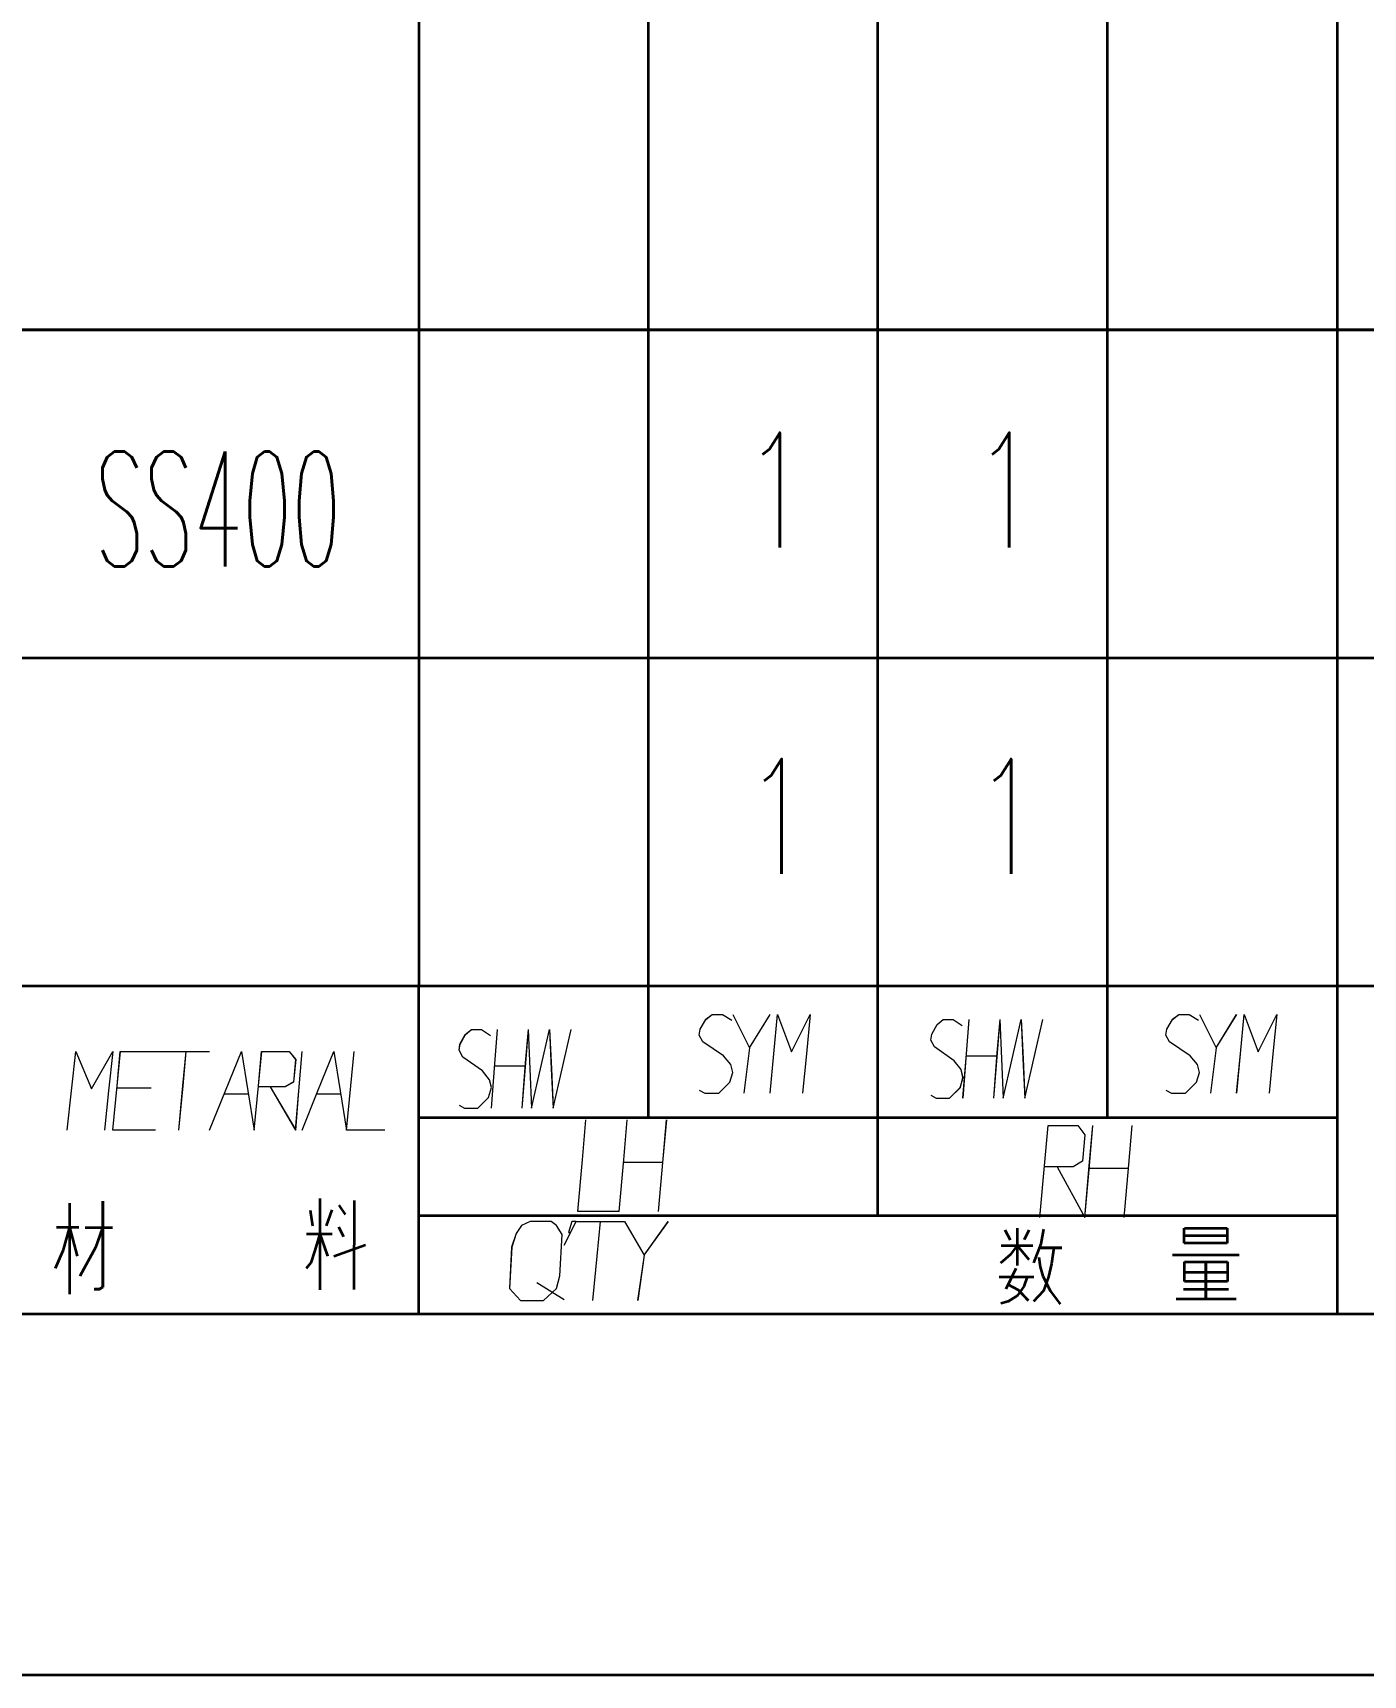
# Model space of a CAD drawing. Header units: millimetres. Extents: x 1333 to 104182, y -62616 to -5704.
# Drawn here: x 47011.8 to 47092.9, y -62284.8 to -62184.7 of the extents above; entities that cross this region are included whole.
import ezdxf
from ezdxf.enums import TextEntityAlignment as Align

# ---------------------------------------------------------------- set-up
doc = ezdxf.new("R2010")
doc.units = ezdxf.units.MM
doc.header["$LTSCALE"] = 0.5
doc.layers.add('08', color=1, linetype='Continuous')
doc.layers.add('SHM_LABEL', color=40, linetype='Continuous')
doc.styles.get("Standard").update_dxf_attribs({"font": 'simplex.shx'})

# ---------------------------------------------------------------- blocks, each defined once
blk = doc.blocks.new('D')
at = {"color": 7, "lineweight": 35}
for p, q in [((54356.08, -14049.04), (54076.08, -14049.04)), ((54356.08, -14069.04), (54076.08, -14069.04))]:
    blk.add_line(p, q, dxfattribs=at)
at = {"color": 7, "lineweight": 35, "ltscale": 0.25}
for p, q in [((54220.08, -14049.04), (54220.08, -14069.04)), ((54234.08, -14069.04), (54234.08, -14049.04)), ((54248.08, -14069.04), (54248.08, -14049.04)), ((54262.08, -14069.04), (54262.08, -14049.04)), ((54276.08, -14049.04), (54276.08, -14069.04))]:
    blk.add_line(p, q, dxfattribs=at)
blk = doc.blocks.new('arwear')
at = {"layer": '08', "color": 3, "xscale": 0.5, "yscale": 0.5, "zscale": 0.5}
for p in [(26347.04, -5572.506), (26347.04, -5582.506), (26347.04, -5592.506)]:
    blk.add_blockref('D', p, dxfattribs=at)
blk = doc.blocks.new('999')
at = {"color": 7, "lineweight": 35, "ltscale": 0.25}
for p, q in [((75711.98, -11391.12), (75711.98, -11301.12)), ((75732.98, -11391.12), (75732.98, -11301.12)), ((75753.98, -11391.12), (75753.98, -11301.12)), ((75774.98, -11301.12), (75774.98, -11391.12)), ((75690.98, -11331.12), (75690.98, -11391.12)), ((75690.98, -11391.12), (75690.98, -11421.12)), ((75711.98, -11421.12), (75711.98, -11391.12)), ((75732.98, -11421.12), (75732.98, -11391.12)), ((75753.98, -11421.12), (75753.98, -11391.12)), ((75774.98, -11391.12), (75774.98, -11421.12)), ((75690.98, -11451.12), (75690.98, -11421.12)), ((75690.98, -11451.12), (75690.98, -11421.12)), ((75774.98, -11421.12), (75774.98, -11451.12)), ((75774.98, -11421.12), (75774.98, -11451.12))]:
    blk.add_line(p, q, dxfattribs=at)
at = {"color": 7, "lineweight": 35}
for p, q in [((75894.98, -11361.12), (75474.98, -11361.12)), ((75894.98, -11391.12), (75474.98, -11391.12)), ((75894.98, -11421.12), (75474.98, -11421.12)), ((75894.98, -11421.12), (75474.98, -11421.12)), ((75894.98, -11421.12), (75474.98, -11421.12)), ((75690.98, -11433.12), (75774.98, -11433.12)), ((75690.98, -11433.12), (75774.98, -11433.12)), ((75774.98, -11442.12), (75690.98, -11442.12)), ((75774.98, -11442.12), (75690.98, -11442.12)), ((75894.98, -11451.12), (75474.98, -11451.12)), ((75894.98, -11451.12), (75474.98, -11451.12)), ((75894.98, -11451.12), (75474.98, -11451.12)), ((75894.98, -11451.12), (75474.98, -11451.12)), ((75849.98, -11484.12), (75474.98, -11484.12))]:
    blk.add_line(p, q, dxfattribs=at)
at = {"color": 7, "lineweight": 35, "ltscale": 0.1}
for p, q in [((75711.98, -11433.12), (75711.98, -11421.12)), ((75711.98, -11433.12), (75711.98, -11421.12)), ((75753.98, -11433.12), (75753.98, -11421.12)), ((75753.98, -11433.12), (75753.98, -11421.12))]:
    blk.add_line(p, q, dxfattribs=at)
at = {"color": 7, "lineweight": 35, "ltscale": 0.175}
blk.add_line((75732.98, -11442.12), (75732.98, -11421.12), dxfattribs=at)
blk.add_line((75732.98, -11442.12), (75732.98, -11421.12), dxfattribs=at)
at = {"color": 7, "lineweight": 35, "ltscale": 0.069342}
blk.add_line((75659.01, -11440.96), (75659.01, -11449.28), dxfattribs=at)
blk.add_line((75659.01, -11440.96), (75659.01, -11449.28), dxfattribs=at)
at = {"color": 7, "lineweight": 35, "ltscale": 0.06571}
blk.add_line((75662.05, -11440.77), (75662.05, -11448.65), dxfattribs=at)
blk.add_line((75662.05, -11440.77), (75662.05, -11448.65), dxfattribs=at)
at = {"color": 7, "lineweight": 35, "ltscale": 0.012191}
blk.add_line((75681.05, -11441.59), (75681.25, -11443.04), dxfattribs=at)
blk.add_line((75681.05, -11441.59), (75681.25, -11443.04), dxfattribs=at)
at = {"color": 7, "lineweight": 35, "ltscale": 0.069489}
blk.add_line((75681.92, -11440.54), (75681.92, -11448.88), dxfattribs=at)
blk.add_line((75681.92, -11440.54), (75681.92, -11448.88), dxfattribs=at)
at = {"color": 7, "lineweight": 35, "ltscale": 0.012873}
blk.add_line((75683.03, -11441.57), (75682.49, -11443.02), dxfattribs=at)
blk.add_line((75683.03, -11441.57), (75682.49, -11443.02), dxfattribs=at)
at = {"color": 7, "lineweight": 35, "ltscale": 0.008663}
blk.add_line((75683.66, -11441.15), (75684.25, -11442.01), dxfattribs=at)
blk.add_line((75683.66, -11441.15), (75684.25, -11442.01), dxfattribs=at)
at = {"color": 7, "lineweight": 35, "ltscale": 0.067746}
blk.add_line((75685.05, -11440.72), (75685.03, -11448.85), dxfattribs=at)
blk.add_line((75685.05, -11440.72), (75685.03, -11448.85), dxfattribs=at)
at = {"color": 7, "lineweight": 35, "ltscale": 0.016968}
blk.add_line((75657.82, -11443.15), (75659.86, -11443.15), dxfattribs=at)
blk.add_line((75657.82, -11443.15), (75659.86, -11443.15), dxfattribs=at)
at = {"color": 7, "lineweight": 35, "ltscale": 0.018792}
blk.add_line((75659.01, -11443.15), (75658.42, -11445.32), dxfattribs=at)
blk.add_line((75659.01, -11443.15), (75658.42, -11445.32), dxfattribs=at)
at = {"color": 7, "lineweight": 35, "ltscale": 0.022987}
blk.add_line((75659.01, -11443.15), (75659.72, -11445.81), dxfattribs=at)
blk.add_line((75659.01, -11443.15), (75659.72, -11445.81), dxfattribs=at)
at = {"color": 7, "lineweight": 35, "ltscale": 0.02074}
blk.add_line((75660.45, -11443.18), (75662.94, -11443.18), dxfattribs=at)
blk.add_line((75660.45, -11443.18), (75662.94, -11443.18), dxfattribs=at)
at = {"color": 7, "lineweight": 35, "ltscale": 0.016182}
blk.add_line((75662.05, -11443.18), (75661.41, -11445.01), dxfattribs=at)
blk.add_line((75662.05, -11443.18), (75661.41, -11445.01), dxfattribs=at)
at = {"color": 7, "lineweight": 35, "ltscale": 0.008252}
blk.add_line((75683.64, -11443.12), (75684.07, -11444.01), dxfattribs=at)
blk.add_line((75683.64, -11443.12), (75684.07, -11444.01), dxfattribs=at)
at = {"color": 7, "lineweight": 35, "ltscale": 0.028314}
blk.add_line((75745.71, -11443.25), (75745.71, -11446.65), dxfattribs=at)
blk.add_line((75745.71, -11443.25), (75745.71, -11446.65), dxfattribs=at)
at = {"color": 7, "lineweight": 35, "ltscale": 0.011401}
for p, q in [((75761, -11444.62), (75761, -11443.25)), ((75761, -11444.62), (75761, -11443.25)), ((75764.92, -11443.25), (75764.92, -11444.62)), ((75764.92, -11443.25), (75764.92, -11444.62))]:
    blk.add_line(p, q, dxfattribs=at)
at = {"color": 7, "lineweight": 35, "ltscale": 0.032544}
blk.add_line((75761.02, -11443.25), (75764.92, -11443.25), dxfattribs=at)
blk.add_line((75761.02, -11443.25), (75764.92, -11443.25), dxfattribs=at)
at = {"color": 7, "lineweight": 35, "ltscale": 0.01958}
blk.add_line((75680.7, -11443.77), (75683.05, -11443.77), dxfattribs=at)
blk.add_line((75680.7, -11443.77), (75683.05, -11443.77), dxfattribs=at)
at = {"color": 7, "lineweight": 35, "ltscale": 0.013935}
blk.add_line((75681.92, -11443.77), (75681.44, -11445.38), dxfattribs=at)
blk.add_line((75681.92, -11443.77), (75681.44, -11445.38), dxfattribs=at)
at = {"color": 7, "lineweight": 35, "ltscale": 0.01783}
blk.add_line((75681.92, -11443.77), (75682.61, -11445.79), dxfattribs=at)
blk.add_line((75681.92, -11443.77), (75682.61, -11445.79), dxfattribs=at)
at = {"color": 7, "lineweight": 35, "ltscale": 0.025879}
blk.add_line((75683.19, -11445.81), (75686.11, -11444.76), dxfattribs=at)
blk.add_line((75683.19, -11445.81), (75686.11, -11444.76), dxfattribs=at)
at = {"color": 7, "lineweight": 35, "ltscale": 0.024341}
blk.add_line((75744.24, -11444.82), (75747.16, -11444.82), dxfattribs=at)
blk.add_line((75744.24, -11444.82), (75747.16, -11444.82), dxfattribs=at)
at = {"color": 7, "lineweight": 35, "ltscale": 0.008518}
blk.add_line((75744.59, -11443.41), (75745.07, -11444.31), dxfattribs=at)
blk.add_line((75744.59, -11443.41), (75745.07, -11444.31), dxfattribs=at)
at = {"color": 7, "lineweight": 35, "ltscale": 0.008584}
blk.add_line((75745.71, -11444.82), (75745.11, -11445.66), dxfattribs=at)
blk.add_line((75745.71, -11444.82), (75745.11, -11445.66), dxfattribs=at)
at = {"color": 7, "lineweight": 35, "ltscale": 0.014026}
blk.add_line((75745.71, -11444.82), (75746.79, -11446.11), dxfattribs=at)
blk.add_line((75745.71, -11444.82), (75746.79, -11446.11), dxfattribs=at)
at = {"color": 7, "lineweight": 35, "ltscale": 0.008176}
blk.add_line((75746.79, -11443.44), (75746.37, -11444.32), dxfattribs=at)
blk.add_line((75746.79, -11443.44), (75746.37, -11444.32), dxfattribs=at)
at = {"color": 7, "lineweight": 35, "ltscale": 0.01548}
blk.add_line((75747.88, -11444.68), (75747.22, -11446.42), dxfattribs=at)
blk.add_line((75747.88, -11444.68), (75747.22, -11446.42), dxfattribs=at)
at = {"color": 7, "lineweight": 35, "ltscale": 0.011314}
blk.add_line((75748.13, -11443.35), (75747.88, -11444.68), dxfattribs=at)
blk.add_line((75748.13, -11443.35), (75747.88, -11444.68), dxfattribs=at)
at = {"color": 7, "lineweight": 35, "ltscale": 0.032642}
for p, q in [((75761, -11443.91), (75764.92, -11443.91)), ((75761, -11443.91), (75764.92, -11443.91)), ((75764.92, -11444.62), (75761, -11444.62)), ((75764.92, -11444.62), (75761, -11444.62)), ((75761.03, -11446.34), (75764.95, -11446.34)), ((75761.03, -11446.34), (75764.95, -11446.34)), ((75761.03, -11447.26), (75764.95, -11447.26)), ((75761.03, -11447.26), (75764.95, -11447.26)), ((75764.95, -11448.13), (75761.03, -11448.13)), ((75764.95, -11448.13), (75761.03, -11448.13))]:
    blk.add_line(p, q, dxfattribs=at)
at = {"color": 7, "lineweight": 35, "ltscale": 0.014579}
blk.add_line((75658.42, -11445.32), (75657.72, -11446.93), dxfattribs=at)
blk.add_line((75658.42, -11445.32), (75657.72, -11446.93), dxfattribs=at)
at = {"color": 7, "lineweight": 35, "ltscale": 0.024906}
blk.add_line((75661.41, -11445.01), (75659.97, -11447.63), dxfattribs=at)
blk.add_line((75661.41, -11445.01), (75659.97, -11447.63), dxfattribs=at)
at = {"color": 7, "lineweight": 35, "ltscale": 0.009193}
blk.add_line((75681.44, -11445.38), (75681.1, -11446.42), dxfattribs=at)
blk.add_line((75681.44, -11445.38), (75681.1, -11446.42), dxfattribs=at)
at = {"color": 7, "lineweight": 35, "ltscale": 0.010166}
blk.add_line((75745.11, -11445.66), (75744.18, -11446.45), dxfattribs=at)
blk.add_line((75745.11, -11445.66), (75744.18, -11446.45), dxfattribs=at)
at = {"color": 7, "lineweight": 35, "ltscale": 0.007306}
blk.add_line((75747.7, -11445.9), (75747.82, -11446.77), dxfattribs=at)
blk.add_line((75747.7, -11445.9), (75747.82, -11446.77), dxfattribs=at)
at = {"color": 7, "lineweight": 35, "ltscale": 0.017078}
blk.add_line((75747.74, -11445.03), (75749.79, -11445.03), dxfattribs=at)
blk.add_line((75747.74, -11445.03), (75749.79, -11445.03), dxfattribs=at)
at = {"color": 7, "lineweight": 35, "ltscale": 0.012422}
blk.add_line((75749.06, -11445.03), (75748.86, -11446.51), dxfattribs=at)
blk.add_line((75749.06, -11445.03), (75748.86, -11446.51), dxfattribs=at)
at = {"color": 7, "lineweight": 35, "ltscale": 0.050842}
blk.add_line((75759.94, -11445.68), (75766.04, -11445.68), dxfattribs=at)
blk.add_line((75759.94, -11445.68), (75766.04, -11445.68), dxfattribs=at)
at = {"color": 7, "lineweight": 35, "ltscale": 0.005467}
blk.add_line((75681.1, -11446.42), (75680.68, -11446.93), dxfattribs=at)
blk.add_line((75681.1, -11446.42), (75680.68, -11446.93), dxfattribs=at)
at = {"color": 7, "lineweight": 35, "ltscale": 0.026282}
blk.add_line((75744.08, -11447.7), (75747.24, -11447.7), dxfattribs=at)
blk.add_line((75744.08, -11447.7), (75747.24, -11447.7), dxfattribs=at)
at = {"color": 7, "lineweight": 35, "ltscale": 0.017617}
blk.add_line((75745.59, -11446.93), (75744.68, -11448.84), dxfattribs=at)
blk.add_line((75745.59, -11446.93), (75744.68, -11448.84), dxfattribs=at)
at = {"color": 7, "lineweight": 35, "ltscale": 0.00769}
blk.add_line((75746.64, -11447.7), (75746.33, -11448.57), dxfattribs=at)
blk.add_line((75746.64, -11447.7), (75746.33, -11448.57), dxfattribs=at)
at = {"color": 7, "lineweight": 35, "ltscale": 0.007537}
blk.add_line((75747.82, -11446.77), (75748.07, -11447.64), dxfattribs=at)
blk.add_line((75747.82, -11446.77), (75748.07, -11447.64), dxfattribs=at)
at = {"color": 7, "lineweight": 35, "ltscale": 0.012889}
blk.add_line((75748.07, -11447.64), (75748.77, -11449.02), dxfattribs=at)
blk.add_line((75748.07, -11447.64), (75748.77, -11449.02), dxfattribs=at)
at = {"color": 7, "lineweight": 35, "ltscale": 0.011406}
blk.add_line((75748.59, -11447.69), (75748.13, -11448.98), dxfattribs=at)
blk.add_line((75748.59, -11447.69), (75748.13, -11448.98), dxfattribs=at)
at = {"color": 7, "lineweight": 35, "ltscale": 0.01008}
blk.add_line((75748.86, -11446.51), (75748.59, -11447.69), dxfattribs=at)
blk.add_line((75748.86, -11446.51), (75748.59, -11447.69), dxfattribs=at)
at = {"color": 7, "lineweight": 35, "ltscale": 0.014771}
blk.add_line((75761.03, -11448.11), (75761.03, -11446.34), dxfattribs=at)
blk.add_line((75761.03, -11448.11), (75761.03, -11446.34), dxfattribs=at)
at = {"color": 7, "lineweight": 35, "ltscale": 0.028152}
blk.add_line((75762.96, -11446.34), (75762.96, -11449.72), dxfattribs=at)
blk.add_line((75762.96, -11446.34), (75762.96, -11449.72), dxfattribs=at)
at = {"color": 7, "lineweight": 35, "ltscale": 0.014868}
blk.add_line((75764.95, -11446.34), (75764.95, -11448.13), dxfattribs=at)
blk.add_line((75764.95, -11446.34), (75764.95, -11448.13), dxfattribs=at)
at = {"color": 7, "lineweight": 35, "ltscale": 0.003687}
blk.add_line((75661.73, -11448.84), (75661.29, -11448.84), dxfattribs=at)
blk.add_line((75661.73, -11448.84), (75661.29, -11448.84), dxfattribs=at)
at = {"color": 7, "lineweight": 35, "ltscale": 0.003115}
blk.add_line((75662.05, -11448.65), (75661.73, -11448.84), dxfattribs=at)
blk.add_line((75662.05, -11448.65), (75661.73, -11448.84), dxfattribs=at)
at = {"color": 7, "lineweight": 35, "ltscale": 0.008672}
blk.add_line((75744.89, -11448.41), (75745.81, -11448.9), dxfattribs=at)
blk.add_line((75744.89, -11448.41), (75745.81, -11448.9), dxfattribs=at)
at = {"color": 7, "lineweight": 35, "ltscale": 0.008688}
blk.add_line((75746.33, -11448.57), (75745.73, -11449.43), dxfattribs=at)
blk.add_line((75746.33, -11448.57), (75745.73, -11449.43), dxfattribs=at)
at = {"color": 7, "lineweight": 35, "ltscale": 0.010938}
blk.add_line((75745.81, -11448.9), (75746.72, -11449.85), dxfattribs=at)
blk.add_line((75745.81, -11448.9), (75746.72, -11449.85), dxfattribs=at)
at = {"color": 7, "lineweight": 35, "ltscale": 0.011033}
blk.add_line((75748.13, -11448.98), (75747.22, -11449.94), dxfattribs=at)
blk.add_line((75748.13, -11448.98), (75747.22, -11449.94), dxfattribs=at)
at = {"color": 7, "lineweight": 35, "ltscale": 0.012107}
blk.add_line((75748.77, -11449.02), (75749.64, -11450.19), dxfattribs=at)
blk.add_line((75748.77, -11449.02), (75749.64, -11450.19), dxfattribs=at)
at = {"color": 7, "lineweight": 35, "ltscale": 0.034314}
blk.add_line((75760.95, -11448.83), (75765.06, -11448.83), dxfattribs=at)
blk.add_line((75760.95, -11448.83), (75765.06, -11448.83), dxfattribs=at)
at = {"color": 7, "lineweight": 35, "ltscale": 0.005721}
blk.add_line((75744.88, -11449.94), (75744.22, -11450.14), dxfattribs=at)
blk.add_line((75744.88, -11449.94), (75744.22, -11450.14), dxfattribs=at)
at = {"color": 7, "lineweight": 35, "ltscale": 0.008287}
blk.add_line((75745.73, -11449.43), (75744.88, -11449.94), dxfattribs=at)
blk.add_line((75745.73, -11449.43), (75744.88, -11449.94), dxfattribs=at)
at = {"color": 7, "lineweight": 35, "ltscale": 0.045593}
blk.add_line((75760.27, -11449.72), (75765.74, -11449.72), dxfattribs=at)
blk.add_line((75760.27, -11449.72), (75765.74, -11449.72), dxfattribs=at)
at = {"color": 7, "lineweight": 13}
for points in [[(75716.63, -11430.63), (75717.14, -11430.9), (75718.42, -11430.9), (75719.44, -11429.91), (75719.7, -11429.01), (75719.53, -11428.29), (75718.84, -11427.48), (75716.97, -11426.22), (75716.63, -11425.59), (75716.71, -11425.05), (75717.22, -11424.15), (75717.82, -11423.7), (75718.76, -11423.7), (75719.61, -11424.24)], [(75716.63, -11430.63), (75717.14, -11430.9), (75718.42, -11430.9), (75719.44, -11429.91), (75719.7, -11429.01), (75719.53, -11428.29), (75718.84, -11427.48), (75716.97, -11426.22), (75716.63, -11425.59), (75716.71, -11425.05), (75717.22, -11424.15), (75717.82, -11423.7), (75718.76, -11423.7), (75719.61, -11424.24)], [(75719.7, -11423.7), (75721.23, -11426.76), (75720.72, -11430.9)], [(75719.7, -11423.7), (75721.23, -11426.76), (75720.72, -11430.9)], [(75721.23, -11426.76), (75723.11, -11423.7)], [(75721.23, -11426.76), (75723.11, -11423.7)], [(75723.11, -11430.9), (75723.45, -11427.3), (75723.79, -11423.7), (75725.07, -11427.12), (75726.77, -11423.7), (75726.43, -11427.3), (75726.09, -11430.9)], [(75723.11, -11430.9), (75723.45, -11427.3), (75723.79, -11423.7), (75725.07, -11427.12), (75726.77, -11423.7), (75726.43, -11427.3), (75726.09, -11430.9)], [(75759.32, -11430.63), (75759.83, -11430.9), (75761.11, -11430.9), (75762.13, -11429.91), (75762.39, -11429.01), (75762.22, -11428.29), (75761.54, -11427.48), (75759.66, -11426.22), (75759.32, -11425.59), (75759.4, -11425.05), (75759.92, -11424.15), (75760.51, -11423.7), (75761.45, -11423.7), (75762.3, -11424.24)], [(75759.32, -11430.63), (75759.83, -11430.9), (75761.11, -11430.9), (75762.13, -11429.91), (75762.39, -11429.01), (75762.22, -11428.29), (75761.54, -11427.48), (75759.66, -11426.22), (75759.32, -11425.59), (75759.4, -11425.05), (75759.92, -11424.15), (75760.51, -11423.7), (75761.45, -11423.7), (75762.3, -11424.24)], [(75762.39, -11423.7), (75763.92, -11426.76), (75763.41, -11430.9)], [(75762.39, -11423.7), (75763.92, -11426.76), (75763.41, -11430.9)], [(75763.92, -11426.76), (75765.8, -11423.7)], [(75763.92, -11426.76), (75765.8, -11423.7)], [(75765.8, -11430.9), (75766.14, -11427.3), (75766.48, -11423.7), (75767.76, -11427.12), (75769.46, -11423.7), (75769.12, -11427.3), (75768.78, -11430.9)], [(75765.8, -11430.9), (75766.14, -11427.3), (75766.48, -11423.7), (75767.76, -11427.12), (75769.46, -11423.7), (75769.12, -11427.3), (75768.78, -11430.9)], [(75694.66, -11432.01), (75695.15, -11432.28), (75696.38, -11432.28), (75697.36, -11431.29), (75697.61, -11430.39), (75697.45, -11429.67), (75696.79, -11428.86), (75694.99, -11427.6), (75694.66, -11426.97), (75694.74, -11426.43), (75695.23, -11425.53), (75695.81, -11425.08), (75696.71, -11425.08), (75697.53, -11425.62)], [(75694.66, -11432.01), (75695.15, -11432.28), (75696.38, -11432.28), (75697.36, -11431.29), (75697.61, -11430.39), (75697.45, -11429.67), (75696.79, -11428.86), (75694.99, -11427.6), (75694.66, -11426.97), (75694.74, -11426.43), (75695.23, -11425.53), (75695.81, -11425.08), (75696.71, -11425.08), (75697.53, -11425.62)], [(75697.61, -11432.28), (75697.94, -11428.23), (75698.18, -11425.08)], [(75697.61, -11432.28), (75697.94, -11428.23), (75698.18, -11425.08)], [(75700.97, -11425.08), (75700.72, -11428.14), (75700.39, -11432.28)], [(75700.97, -11425.08), (75700.72, -11428.14), (75700.39, -11432.28)], [(75700.97, -11425.08), (75701.13, -11428.68), (75701.29, -11432.28), (75702.11, -11428.68), (75702.93, -11425.08), (75703.1, -11428.68), (75703.26, -11432.28), (75704.08, -11428.68), (75704.9, -11425.08)], [(75700.97, -11425.08), (75701.13, -11428.68), (75701.29, -11432.28), (75702.11, -11428.68), (75702.93, -11425.08), (75703.1, -11428.68), (75703.26, -11432.28), (75704.08, -11428.68), (75704.9, -11425.08)], [(75737.81, -11431.09), (75738.31, -11431.36), (75739.53, -11431.36), (75740.52, -11430.37), (75740.76, -11429.47), (75740.6, -11428.75), (75739.94, -11427.94), (75738.14, -11426.68), (75737.81, -11426.05), (75737.9, -11425.51), (75738.39, -11424.61), (75738.96, -11424.16), (75739.86, -11424.16), (75740.68, -11424.7)], [(75737.81, -11431.09), (75738.31, -11431.36), (75739.53, -11431.36), (75740.52, -11430.37), (75740.76, -11429.47), (75740.6, -11428.75), (75739.94, -11427.94), (75738.14, -11426.68), (75737.81, -11426.05), (75737.9, -11425.51), (75738.39, -11424.61), (75738.96, -11424.16), (75739.86, -11424.16), (75740.68, -11424.7)], [(75740.76, -11431.36), (75741.09, -11427.31), (75741.34, -11424.16)], [(75740.76, -11431.36), (75741.09, -11427.31), (75741.34, -11424.16)], [(75744.12, -11424.16), (75743.87, -11427.22), (75743.55, -11431.36)], [(75744.12, -11424.16), (75743.87, -11427.22), (75743.55, -11431.36)], [(75744.12, -11424.16), (75744.28, -11427.76), (75744.45, -11431.36), (75745.27, -11427.76), (75746.09, -11424.16), (75746.25, -11427.76), (75746.41, -11431.36), (75747.23, -11427.76), (75748.05, -11424.16)], [(75744.12, -11424.16), (75744.28, -11427.76), (75744.45, -11431.36), (75745.27, -11427.76), (75746.09, -11424.16), (75746.25, -11427.76), (75746.41, -11431.36), (75747.23, -11427.76), (75748.05, -11424.16)], [(75658.81, -11434.29), (75659.2, -11430.69), (75659.59, -11427.09), (75661.04, -11430.51), (75662.99, -11427.09), (75662.6, -11430.69), (75662.21, -11434.29)], [(75658.81, -11434.29), (75659.2, -11430.69), (75659.59, -11427.09), (75661.04, -11430.51), (75662.99, -11427.09), (75662.6, -11430.69), (75662.21, -11434.29)], [(75666.88, -11434.29), (75662.99, -11434.29), (75663.38, -11430.24), (75663.67, -11427.09), (75667.56, -11427.09)], [(75666.88, -11434.29), (75662.99, -11434.29), (75663.38, -11430.24), (75663.67, -11427.09), (75667.56, -11427.09)], [(75667.56, -11427.09), (75671.83, -11427.09)], [(75667.56, -11427.09), (75671.83, -11427.09)], [(75669.01, -11434.29), (75669.4, -11430.24), (75669.69, -11427.09)], [(75669.01, -11434.29), (75669.4, -11430.24), (75669.69, -11427.09)], [(75671.83, -11434.29), (75673.29, -11430.69), (75674.75, -11427.09), (75675.33, -11430.69), (75675.91, -11434.29)], [(75671.83, -11434.29), (75673.29, -11430.69), (75674.75, -11427.09), (75675.33, -11430.69), (75675.91, -11434.29)], [(75675.91, -11434.29), (75676.3, -11430.24), (75676.6, -11427.09), (75679.12, -11427.09), (75679.71, -11427.81), (75679.51, -11429.88), (75678.73, -11430.33), (75676.3, -11430.33)], [(75675.91, -11434.29), (75676.3, -11430.24), (75676.6, -11427.09), (75679.12, -11427.09), (75679.71, -11427.81), (75679.51, -11429.88), (75678.73, -11430.33), (75676.3, -11430.33)], [(75679.71, -11434.29), (75680, -11430.69), (75680.29, -11427.09)], [(75679.71, -11434.29), (75680, -11430.69), (75680.29, -11427.09)], [(75680.29, -11434.29), (75681.75, -11430.69), (75683.2, -11427.09), (75683.79, -11430.69), (75684.37, -11434.29)], [(75680.29, -11434.29), (75681.75, -11430.69), (75683.2, -11427.09), (75683.79, -11430.69), (75684.37, -11434.29)], [(75687.87, -11434.29), (75684.37, -11434.29), (75684.76, -11430.24), (75685.05, -11427.09)], [(75687.87, -11434.29), (75684.37, -11434.29), (75684.76, -11430.24), (75685.05, -11427.09)], [(75741.09, -11427.49), (75743.87, -11427.49)], [(75741.09, -11427.49), (75743.87, -11427.49)], [(75697.94, -11428.41), (75700.72, -11428.41)], [(75697.94, -11428.41), (75700.72, -11428.41)], [(75663.38, -11430.42), (75666.49, -11430.42)], [(75663.38, -11430.42), (75666.49, -11430.42)], [(75673.19, -11430.96), (75675.33, -11430.96)], [(75673.19, -11430.96), (75675.33, -11430.96)], [(75677.37, -11430.33), (75679.71, -11434.29)], [(75677.37, -11430.33), (75679.71, -11434.29)], [(75681.65, -11430.96), (75683.79, -11430.96)], [(75681.65, -11430.96), (75683.79, -11430.96)], [(75709.31, -11441.73), (75705.53, -11441.73), (75705.95, -11437.01), (75706.27, -11433.33)], [(75709.31, -11441.73), (75705.53, -11441.73), (75705.95, -11437.01), (75706.27, -11433.33)], [(75709.31, -11441.73), (75709.73, -11437.01), (75710.05, -11433.33)], [(75709.31, -11441.73), (75709.73, -11437.01), (75710.05, -11433.33)], [(75713.62, -11433.33), (75713.3, -11436.9), (75712.88, -11441.73)], [(75713.62, -11433.33), (75713.3, -11436.9), (75712.88, -11441.73)], [(75747.8, -11442.27), (75748.22, -11437.54), (75748.54, -11433.87), (75751.27, -11433.87), (75751.9, -11434.71), (75751.69, -11437.12), (75750.85, -11437.65), (75748.22, -11437.65)], [(75747.8, -11442.27), (75748.22, -11437.54), (75748.54, -11433.87), (75751.27, -11433.87), (75751.9, -11434.71), (75751.69, -11437.12), (75750.85, -11437.65), (75748.22, -11437.65)], [(75751.9, -11442.27), (75752.32, -11437.54), (75752.63, -11433.87)], [(75751.9, -11442.27), (75752.32, -11437.54), (75752.63, -11433.87)], [(75756.2, -11433.87), (75755.89, -11437.44), (75755.47, -11442.27)], [(75756.2, -11433.87), (75755.89, -11437.44), (75755.47, -11442.27)], [(75709.73, -11437.22), (75713.3, -11437.22)], [(75709.73, -11437.22), (75713.3, -11437.22)], [(75749.38, -11437.65), (75751.9, -11442.27)], [(75749.38, -11437.65), (75751.9, -11442.27)], [(75752.32, -11437.75), (75755.89, -11437.75)], [(75752.32, -11437.75), (75755.89, -11437.75)], [(75704.28, -11444.81), (75705.38, -11442.65), (75704.98, -11442.65), (75704.68, -11443.64), (75704.88, -11443.64)], [(75704.28, -11444.81), (75705.38, -11442.65), (75704.98, -11442.65), (75704.68, -11443.64), (75704.88, -11443.64)], [(75705.38, -11442.65), (75709.79, -11442.65)], [(75705.38, -11442.65), (75709.79, -11442.65)], [(75706.89, -11449.85), (75707.29, -11445.8), (75707.59, -11442.65)], [(75706.89, -11449.85), (75707.29, -11445.8), (75707.59, -11442.65)], [(75709.79, -11442.65), (75711.6, -11445.71), (75711, -11449.85)], [(75709.79, -11442.65), (75711.6, -11445.71), (75711, -11449.85)], [(75711.6, -11445.71), (75713.8, -11442.65)], [(75711.6, -11445.71), (75713.8, -11442.65)], [(75701.77, -11448.23), (75704.28, -11449.76)], [(75701.77, -11448.23), (75704.28, -11449.76)]]:
    blk.add_lwpolyline(points, dxfattribs=at)
blk.add_lwpolyline([(75702.37, -11449.85), (75703.58, -11448.77), (75703.88, -11447.6), (75704.08, -11443.82), (75703.58, -11443.01), (75703.08, -11442.65), (75701.17, -11442.65), (75700.37, -11443.01), (75699.87, -11443.73), (75699.47, -11444.99), (75699.27, -11448.77), (75700.27, -11449.85)], close=True, dxfattribs=at)
blk.add_lwpolyline([(75702.37, -11449.85), (75703.58, -11448.77), (75703.88, -11447.6), (75704.08, -11443.82), (75703.58, -11443.01), (75703.08, -11442.65), (75701.17, -11442.65), (75700.37, -11443.01), (75699.87, -11443.73), (75699.47, -11444.99), (75699.27, -11448.77), (75700.27, -11449.85)], close=True, dxfattribs=at)

msp = doc.modelspace()

# ---------------------------------------------------------------- linework, layer by layer
at = {"color": 7, "lineweight": 35}
for p, q in [((47171.32, -62242.825), (46891.32, -62242.825)), ((47171.32, -62242.825), (46891.32, -62242.825)), ((47171.32, -62242.825), (46891.32, -62242.825)), ((47035.32, -62250.825), (47091.32, -62250.825)), ((47035.32, -62250.825), (47091.32, -62250.825)), ((47091.32, -62256.825), (47035.32, -62256.825)), ((47091.32, -62256.825), (47035.32, -62256.825)), ((47171.32, -62262.825), (46891.32, -62262.825)), ((47171.32, -62262.825), (46891.32, -62262.825)), ((47171.32, -62262.825), (46891.32, -62262.825)), ((47171.32, -62262.825), (46891.32, -62262.825))]:
    msp.add_line(p, q, dxfattribs=at)
at = {"color": 7, "lineweight": 35, "ltscale": 0.25}
for p, q in [((47035.32, -62262.825), (47035.32, -62242.825)), ((47035.32, -62262.825), (47035.32, -62242.825)), ((47091.32, -62242.825), (47091.32, -62262.825)), ((47091.32, -62242.825), (47091.32, -62262.825))]:
    msp.add_line(p, q, dxfattribs=at)
at = {"color": 7, "lineweight": 35, "ltscale": 0.1}
for p, q in [((47049.32, -62250.825), (47049.32, -62242.825)), ((47049.32, -62250.825), (47049.32, -62242.825)), ((47077.32, -62250.825), (47077.32, -62242.825)), ((47077.32, -62250.825), (47077.32, -62242.825))]:
    msp.add_line(p, q, dxfattribs=at)
at = {"color": 7, "lineweight": 35, "ltscale": 0.175}
msp.add_line((47063.32, -62256.825), (47063.32, -62242.825), dxfattribs=at)
msp.add_line((47063.32, -62256.825), (47063.32, -62242.825), dxfattribs=at)
at = {"color": 7, "lineweight": 35, "ltscale": 0.069342}
msp.add_line((47014.006, -62256.053), (47014.006, -62261.6), dxfattribs=at)
msp.add_line((47014.006, -62256.053), (47014.006, -62261.6), dxfattribs=at)
at = {"color": 7, "lineweight": 35, "ltscale": 0.06571}
msp.add_line((47016.038, -62255.925), (47016.038, -62261.182), dxfattribs=at)
msp.add_line((47016.038, -62255.925), (47016.038, -62261.182), dxfattribs=at)
at = {"color": 7, "lineweight": 35, "ltscale": 0.069489}
msp.add_line((47029.278, -62255.774), (47029.278, -62261.333), dxfattribs=at)
msp.add_line((47029.278, -62255.774), (47029.278, -62261.333), dxfattribs=at)
at = {"color": 7, "lineweight": 35, "ltscale": 0.012873}
msp.add_line((47030.02, -62256.46), (47029.661, -62257.425), dxfattribs=at)
msp.add_line((47030.02, -62256.46), (47029.661, -62257.425), dxfattribs=at)
at = {"color": 7, "lineweight": 35, "ltscale": 0.008663}
msp.add_line((47030.438, -62256.181), (47030.833, -62256.751), dxfattribs=at)
msp.add_line((47030.438, -62256.181), (47030.833, -62256.751), dxfattribs=at)
at = {"color": 7, "lineweight": 35, "ltscale": 0.067746}
msp.add_line((47031.367, -62255.89), (47031.355, -62261.31), dxfattribs=at)
msp.add_line((47031.367, -62255.89), (47031.355, -62261.31), dxfattribs=at)
at = {"color": 7, "lineweight": 35, "ltscale": 0.012191}
msp.add_line((47028.698, -62256.472), (47028.836, -62257.437), dxfattribs=at)
msp.add_line((47028.698, -62256.472), (47028.836, -62257.437), dxfattribs=at)
at = {"color": 7, "lineweight": 35, "ltscale": 0.016968}
msp.add_line((47013.216, -62257.51), (47014.574, -62257.51), dxfattribs=at)
msp.add_line((47013.216, -62257.51), (47014.574, -62257.51), dxfattribs=at)
at = {"color": 7, "lineweight": 35, "ltscale": 0.018792}
msp.add_line((47014.006, -62257.51), (47013.612, -62258.96), dxfattribs=at)
msp.add_line((47014.006, -62257.51), (47013.612, -62258.96), dxfattribs=at)
at = {"color": 7, "lineweight": 35, "ltscale": 0.022987}
msp.add_line((47014.006, -62257.51), (47014.482, -62259.286), dxfattribs=at)
msp.add_line((47014.006, -62257.51), (47014.482, -62259.286), dxfattribs=at)
at = {"color": 7, "lineweight": 35, "ltscale": 0.02074}
msp.add_line((47014.97, -62257.53), (47016.629, -62257.53), dxfattribs=at)
msp.add_line((47014.97, -62257.53), (47016.629, -62257.53), dxfattribs=at)
at = {"color": 7, "lineweight": 35, "ltscale": 0.016182}
msp.add_line((47016.038, -62257.53), (47015.608, -62258.751), dxfattribs=at)
msp.add_line((47016.038, -62257.53), (47015.608, -62258.751), dxfattribs=at)
at = {"color": 7, "lineweight": 35, "ltscale": 0.01958}
msp.add_line((47028.465, -62257.925), (47030.032, -62257.925), dxfattribs=at)
msp.add_line((47028.465, -62257.925), (47030.032, -62257.925), dxfattribs=at)
at = {"color": 7, "lineweight": 35, "ltscale": 0.013935}
msp.add_line((47029.278, -62257.925), (47028.964, -62258.995), dxfattribs=at)
msp.add_line((47029.278, -62257.925), (47028.964, -62258.995), dxfattribs=at)
at = {"color": 7, "lineweight": 35, "ltscale": 0.01783}
msp.add_line((47029.278, -62257.925), (47029.742, -62259.274), dxfattribs=at)
msp.add_line((47029.278, -62257.925), (47029.742, -62259.274), dxfattribs=at)
at = {"color": 7, "lineweight": 35, "ltscale": 0.008252}
msp.add_line((47030.426, -62257.495), (47030.716, -62258.088), dxfattribs=at)
msp.add_line((47030.426, -62257.495), (47030.716, -62258.088), dxfattribs=at)
at = {"color": 7, "lineweight": 35, "ltscale": 0.008518}
msp.add_line((47071.058, -62257.683), (47071.381, -62258.283), dxfattribs=at)
msp.add_line((47071.058, -62257.683), (47071.381, -62258.283), dxfattribs=at)
at = {"color": 7, "lineweight": 35, "ltscale": 0.028314}
msp.add_line((47071.806, -62257.58), (47071.806, -62259.845), dxfattribs=at)
msp.add_line((47071.806, -62257.58), (47071.806, -62259.845), dxfattribs=at)
at = {"color": 7, "lineweight": 35, "ltscale": 0.008176}
msp.add_line((47072.529, -62257.704), (47072.246, -62258.294), dxfattribs=at)
msp.add_line((47072.529, -62257.704), (47072.246, -62258.294), dxfattribs=at)
at = {"color": 7, "lineweight": 35, "ltscale": 0.011314}
msp.add_line((47073.419, -62257.642), (47073.251, -62258.531), dxfattribs=at)
msp.add_line((47073.419, -62257.642), (47073.251, -62258.531), dxfattribs=at)
at = {"color": 7, "lineweight": 35, "ltscale": 0.011401}
for p, q in [((47082.004, -62258.49), (47082.004, -62257.577)), ((47082.004, -62258.49), (47082.004, -62257.577)), ((47084.616, -62257.577), (47084.616, -62258.49)), ((47084.616, -62257.577), (47084.616, -62258.49))]:
    msp.add_line(p, q, dxfattribs=at)
at = {"color": 7, "lineweight": 35, "ltscale": 0.032642}
for p, q in [((47082.004, -62258.022), (47084.616, -62258.022)), ((47082.004, -62258.022), (47084.616, -62258.022)), ((47084.616, -62258.49), (47082.004, -62258.49)), ((47084.616, -62258.49), (47082.004, -62258.49)), ((47082.021, -62259.639), (47084.632, -62259.639)), ((47082.021, -62259.639), (47084.632, -62259.639)), ((47082.021, -62260.25), (47084.632, -62260.25)), ((47082.021, -62260.25), (47084.632, -62260.25)), ((47084.632, -62260.829), (47082.021, -62260.829)), ((47084.632, -62260.829), (47082.021, -62260.829))]:
    msp.add_line(p, q, dxfattribs=at)
at = {"color": 7, "lineweight": 35, "ltscale": 0.032544}
msp.add_line((47082.012, -62257.577), (47084.616, -62257.577), dxfattribs=at)
msp.add_line((47082.012, -62257.577), (47084.616, -62257.577), dxfattribs=at)
at = {"color": 7, "lineweight": 35, "ltscale": 0.014579}
msp.add_line((47013.612, -62258.96), (47013.148, -62260.03), dxfattribs=at)
msp.add_line((47013.612, -62258.96), (47013.148, -62260.03), dxfattribs=at)
at = {"color": 7, "lineweight": 35, "ltscale": 0.024906}
msp.add_line((47015.608, -62258.751), (47014.645, -62260.495), dxfattribs=at)
msp.add_line((47015.608, -62258.751), (47014.645, -62260.495), dxfattribs=at)
at = {"color": 7, "lineweight": 35, "ltscale": 0.009193}
msp.add_line((47028.964, -62258.995), (47028.732, -62259.693), dxfattribs=at)
msp.add_line((47028.964, -62258.995), (47028.732, -62259.693), dxfattribs=at)
at = {"color": 7, "lineweight": 35, "ltscale": 0.025879}
msp.add_line((47030.125, -62259.286), (47032.074, -62258.588), dxfattribs=at)
msp.add_line((47030.125, -62259.286), (47032.074, -62258.588), dxfattribs=at)
at = {"color": 7, "lineweight": 35, "ltscale": 0.010166}
msp.add_line((47071.407, -62259.183), (47070.788, -62259.71), dxfattribs=at)
msp.add_line((47071.407, -62259.183), (47070.788, -62259.71), dxfattribs=at)
at = {"color": 7, "lineweight": 35, "ltscale": 0.024341}
msp.add_line((47070.827, -62258.624), (47072.774, -62258.624), dxfattribs=at)
msp.add_line((47070.827, -62258.624), (47072.774, -62258.624), dxfattribs=at)
at = {"color": 7, "lineweight": 35, "ltscale": 0.008584}
msp.add_line((47071.806, -62258.624), (47071.407, -62259.183), dxfattribs=at)
msp.add_line((47071.806, -62258.624), (47071.407, -62259.183), dxfattribs=at)
at = {"color": 7, "lineweight": 35, "ltscale": 0.014026}
msp.add_line((47071.806, -62258.624), (47072.529, -62259.483), dxfattribs=at)
msp.add_line((47071.806, -62258.624), (47072.529, -62259.483), dxfattribs=at)
at = {"color": 7, "lineweight": 35, "ltscale": 0.01548}
msp.add_line((47073.251, -62258.531), (47072.813, -62259.69), dxfattribs=at)
msp.add_line((47073.251, -62258.531), (47072.813, -62259.69), dxfattribs=at)
at = {"color": 7, "lineweight": 35, "ltscale": 0.007306}
msp.add_line((47073.135, -62259.348), (47073.212, -62259.928), dxfattribs=at)
msp.add_line((47073.135, -62259.348), (47073.212, -62259.928), dxfattribs=at)
at = {"color": 7, "lineweight": 35, "ltscale": 0.017078}
msp.add_line((47073.163, -62258.766), (47074.529, -62258.766), dxfattribs=at)
msp.add_line((47073.163, -62258.766), (47074.529, -62258.766), dxfattribs=at)
at = {"color": 7, "lineweight": 35, "ltscale": 0.012422}
msp.add_line((47074.039, -62258.766), (47073.91, -62259.752), dxfattribs=at)
msp.add_line((47074.039, -62258.766), (47073.91, -62259.752), dxfattribs=at)
at = {"color": 7, "lineweight": 35, "ltscale": 0.050842}
msp.add_line((47081.292, -62259.195), (47085.36, -62259.195), dxfattribs=at)
msp.add_line((47081.292, -62259.195), (47085.36, -62259.195), dxfattribs=at)
at = {"color": 7, "lineweight": 35, "ltscale": 0.005467}
msp.add_line((47028.732, -62259.693), (47028.454, -62260.03), dxfattribs=at)
msp.add_line((47028.732, -62259.693), (47028.454, -62260.03), dxfattribs=at)
at = {"color": 7, "lineweight": 35, "ltscale": 0.017617}
msp.add_line((47071.729, -62260.031), (47071.123, -62261.303), dxfattribs=at)
msp.add_line((47071.729, -62260.031), (47071.123, -62261.303), dxfattribs=at)
at = {"color": 7, "lineweight": 35, "ltscale": 0.007537}
msp.add_line((47073.212, -62259.928), (47073.38, -62260.507), dxfattribs=at)
msp.add_line((47073.212, -62259.928), (47073.38, -62260.507), dxfattribs=at)
at = {"color": 7, "lineweight": 35, "ltscale": 0.01008}
msp.add_line((47073.91, -62259.752), (47073.729, -62260.538), dxfattribs=at)
msp.add_line((47073.91, -62259.752), (47073.729, -62260.538), dxfattribs=at)
at = {"color": 7, "lineweight": 35, "ltscale": 0.014771}
msp.add_line((47082.021, -62260.821), (47082.021, -62259.639), dxfattribs=at)
msp.add_line((47082.021, -62260.821), (47082.021, -62259.639), dxfattribs=at)
at = {"color": 7, "lineweight": 35, "ltscale": 0.028152}
msp.add_line((47083.31, -62259.639), (47083.31, -62261.892), dxfattribs=at)
msp.add_line((47083.31, -62259.639), (47083.31, -62261.892), dxfattribs=at)
at = {"color": 7, "lineweight": 35, "ltscale": 0.014868}
msp.add_line((47084.632, -62259.639), (47084.632, -62260.829), dxfattribs=at)
msp.add_line((47084.632, -62259.639), (47084.632, -62260.829), dxfattribs=at)
at = {"color": 7, "lineweight": 35, "ltscale": 0.003687}
msp.add_line((47015.822, -62261.306), (47015.527, -62261.306), dxfattribs=at)
msp.add_line((47015.822, -62261.306), (47015.527, -62261.306), dxfattribs=at)
at = {"color": 7, "lineweight": 35, "ltscale": 0.003115}
msp.add_line((47016.038, -62261.182), (47015.822, -62261.306), dxfattribs=at)
msp.add_line((47016.038, -62261.182), (47015.822, -62261.306), dxfattribs=at)
at = {"color": 7, "lineweight": 35, "ltscale": 0.026282}
msp.add_line((47070.723, -62260.548), (47072.826, -62260.548), dxfattribs=at)
msp.add_line((47070.723, -62260.548), (47072.826, -62260.548), dxfattribs=at)
at = {"color": 7, "lineweight": 35, "ltscale": 0.008672}
msp.add_line((47071.259, -62261.018), (47071.872, -62261.344), dxfattribs=at)
msp.add_line((47071.259, -62261.018), (47071.872, -62261.344), dxfattribs=at)
at = {"color": 7, "lineweight": 35, "ltscale": 0.008688}
msp.add_line((47072.219, -62261.127), (47071.82, -62261.696), dxfattribs=at)
msp.add_line((47072.219, -62261.127), (47071.82, -62261.696), dxfattribs=at)
at = {"color": 7, "lineweight": 35, "ltscale": 0.010938}
msp.add_line((47071.872, -62261.344), (47072.478, -62261.975), dxfattribs=at)
msp.add_line((47071.872, -62261.344), (47072.478, -62261.975), dxfattribs=at)
at = {"color": 7, "lineweight": 35, "ltscale": 0.00769}
msp.add_line((47072.426, -62260.548), (47072.219, -62261.127), dxfattribs=at)
msp.add_line((47072.426, -62260.548), (47072.219, -62261.127), dxfattribs=at)
at = {"color": 7, "lineweight": 35, "ltscale": 0.011033}
msp.add_line((47073.419, -62261.396), (47072.813, -62262.037), dxfattribs=at)
msp.add_line((47073.419, -62261.396), (47072.813, -62262.037), dxfattribs=at)
at = {"color": 7, "lineweight": 35, "ltscale": 0.012889}
msp.add_line((47073.38, -62260.507), (47073.845, -62261.427), dxfattribs=at)
msp.add_line((47073.38, -62260.507), (47073.845, -62261.427), dxfattribs=at)
at = {"color": 7, "lineweight": 35, "ltscale": 0.011406}
msp.add_line((47073.729, -62260.538), (47073.419, -62261.396), dxfattribs=at)
msp.add_line((47073.729, -62260.538), (47073.419, -62261.396), dxfattribs=at)
at = {"color": 7, "lineweight": 35, "ltscale": 0.012107}
msp.add_line((47073.845, -62261.427), (47074.425, -62262.203), dxfattribs=at)
msp.add_line((47073.845, -62261.427), (47074.425, -62262.203), dxfattribs=at)
at = {"color": 7, "lineweight": 35, "ltscale": 0.034314}
msp.add_line((47081.965, -62261.297), (47084.71, -62261.297), dxfattribs=at)
msp.add_line((47081.965, -62261.297), (47084.71, -62261.297), dxfattribs=at)
at = {"color": 7, "lineweight": 35, "ltscale": 0.005721}
msp.add_line((47071.251, -62262.037), (47070.814, -62262.172), dxfattribs=at)
msp.add_line((47071.251, -62262.037), (47070.814, -62262.172), dxfattribs=at)
at = {"color": 7, "lineweight": 35, "ltscale": 0.008287}
msp.add_line((47071.82, -62261.696), (47071.251, -62262.037), dxfattribs=at)
msp.add_line((47071.82, -62261.696), (47071.251, -62262.037), dxfattribs=at)
at = {"color": 7, "lineweight": 35, "ltscale": 0.045593}
msp.add_line((47081.514, -62261.892), (47085.162, -62261.892), dxfattribs=at)
msp.add_line((47081.514, -62261.892), (47085.162, -62261.892), dxfattribs=at)
at = {"color": 7, "lineweight": 13}
for points in [[(47052.42, -62249.166), (47052.76, -62249.346), (47053.613, -62249.346), (47054.295, -62248.686), (47054.465, -62248.086), (47054.351, -62247.606), (47053.897, -62247.066), (47052.647, -62246.226), (47052.42, -62245.806), (47052.476, -62245.446), (47052.817, -62244.846), (47053.215, -62244.546), (47053.84, -62244.546), (47054.408, -62244.906)], [(47052.42, -62249.166), (47052.76, -62249.346), (47053.613, -62249.346), (47054.295, -62248.686), (47054.465, -62248.086), (47054.351, -62247.606), (47053.897, -62247.066), (47052.647, -62246.226), (47052.42, -62245.806), (47052.476, -62245.446), (47052.817, -62244.846), (47053.215, -62244.546), (47053.84, -62244.546), (47054.408, -62244.906)], [(47054.465, -62244.546), (47055.488, -62246.586), (47055.147, -62249.346)], [(47054.465, -62244.546), (47055.488, -62246.586), (47055.147, -62249.346)], [(47055.488, -62246.586), (47056.738, -62244.546)], [(47055.488, -62246.586), (47056.738, -62244.546)], [(47056.738, -62249.346), (47056.965, -62246.946), (47057.192, -62244.546), (47058.045, -62246.826), (47059.181, -62244.546), (47058.954, -62246.946), (47058.727, -62249.346)], [(47056.738, -62249.346), (47056.965, -62246.946), (47057.192, -62244.546), (47058.045, -62246.826), (47059.181, -62244.546), (47058.954, -62246.946), (47058.727, -62249.346)], [(47066.543, -62249.472), (47066.871, -62249.652), (47067.69, -62249.652), (47068.345, -62248.992), (47068.509, -62248.392), (47068.4, -62247.912), (47067.963, -62247.372), (47066.762, -62246.532), (47066.543, -62246.112), (47066.598, -62245.752), (47066.926, -62245.152), (47067.308, -62244.852), (47067.908, -62244.852), (47068.454, -62245.212)], [(47066.543, -62249.472), (47066.871, -62249.652), (47067.69, -62249.652), (47068.345, -62248.992), (47068.509, -62248.392), (47068.4, -62247.912), (47067.963, -62247.372), (47066.762, -62246.532), (47066.543, -62246.112), (47066.598, -62245.752), (47066.926, -62245.152), (47067.308, -62244.852), (47067.908, -62244.852), (47068.454, -62245.212)], [(47068.509, -62249.652), (47068.727, -62246.952), (47068.891, -62244.852)], [(47068.509, -62249.652), (47068.727, -62246.952), (47068.891, -62244.852)], [(47070.748, -62244.852), (47070.584, -62246.892), (47070.365, -62249.652)], [(47070.748, -62244.852), (47070.584, -62246.892), (47070.365, -62249.652)], [(47070.748, -62244.852), (47070.857, -62247.252), (47070.966, -62249.652), (47071.512, -62247.252), (47072.058, -62244.852), (47072.167, -62247.252), (47072.276, -62249.652), (47072.823, -62247.252), (47073.368, -62244.852)], [(47070.748, -62244.852), (47070.857, -62247.252), (47070.966, -62249.652), (47071.512, -62247.252), (47072.058, -62244.852), (47072.167, -62247.252), (47072.276, -62249.652), (47072.823, -62247.252), (47073.368, -62244.852)], [(47080.881, -62249.166), (47081.222, -62249.346), (47082.074, -62249.346), (47082.756, -62248.686), (47082.926, -62248.086), (47082.812, -62247.606), (47082.358, -62247.066), (47081.108, -62246.226), (47080.881, -62245.806), (47080.937, -62245.446), (47081.278, -62244.846), (47081.676, -62244.546), (47082.301, -62244.546), (47082.869, -62244.906)], [(47080.881, -62249.166), (47081.222, -62249.346), (47082.074, -62249.346), (47082.756, -62248.686), (47082.926, -62248.086), (47082.812, -62247.606), (47082.358, -62247.066), (47081.108, -62246.226), (47080.881, -62245.806), (47080.937, -62245.446), (47081.278, -62244.846), (47081.676, -62244.546), (47082.301, -62244.546), (47082.869, -62244.906)], [(47082.926, -62244.546), (47083.949, -62246.586), (47083.608, -62249.346)], [(47082.926, -62244.546), (47083.949, -62246.586), (47083.608, -62249.346)], [(47083.949, -62246.586), (47085.199, -62244.546)], [(47083.949, -62246.586), (47085.199, -62244.546)], [(47085.199, -62249.346), (47085.426, -62246.946), (47085.653, -62244.546), (47086.506, -62246.826), (47087.642, -62244.546), (47087.415, -62246.946), (47087.188, -62249.346)], [(47085.199, -62249.346), (47085.426, -62246.946), (47085.653, -62244.546), (47086.506, -62246.826), (47087.642, -62244.546), (47087.415, -62246.946), (47087.188, -62249.346)], [(47037.775, -62250.085), (47038.103, -62250.265), (47038.922, -62250.265), (47039.577, -62249.605), (47039.741, -62249.005), (47039.631, -62248.525), (47039.195, -62247.985), (47037.993, -62247.145), (47037.775, -62246.725), (47037.83, -62246.365), (47038.157, -62245.765), (47038.539, -62245.465), (47039.14, -62245.465), (47039.686, -62245.825)], [(47037.775, -62250.085), (47038.103, -62250.265), (47038.922, -62250.265), (47039.577, -62249.605), (47039.741, -62249.005), (47039.631, -62248.525), (47039.195, -62247.985), (47037.993, -62247.145), (47037.775, -62246.725), (47037.83, -62246.365), (47038.157, -62245.765), (47038.539, -62245.465), (47039.14, -62245.465), (47039.686, -62245.825)], [(47039.741, -62250.265), (47039.959, -62247.565), (47040.123, -62245.465)], [(47039.741, -62250.265), (47039.959, -62247.565), (47040.123, -62245.465)], [(47041.979, -62245.465), (47041.815, -62247.505), (47041.597, -62250.265)], [(47041.979, -62245.465), (47041.815, -62247.505), (47041.597, -62250.265)], [(47041.979, -62245.465), (47042.088, -62247.865), (47042.198, -62250.265), (47042.744, -62247.865), (47043.29, -62245.465), (47043.399, -62247.865), (47043.508, -62250.265), (47044.054, -62247.865), (47044.6, -62245.465)], [(47041.979, -62245.465), (47042.088, -62247.865), (47042.198, -62250.265), (47042.744, -62247.865), (47043.29, -62245.465), (47043.399, -62247.865), (47043.508, -62250.265), (47044.054, -62247.865), (47044.6, -62245.465)], [(47013.873, -62251.608), (47014.132, -62249.208), (47014.391, -62246.808), (47015.363, -62249.088), (47016.659, -62246.808), (47016.4, -62249.208), (47016.141, -62251.608)], [(47013.873, -62251.608), (47014.132, -62249.208), (47014.391, -62246.808), (47015.363, -62249.088), (47016.659, -62246.808), (47016.4, -62249.208), (47016.141, -62251.608)], [(47019.251, -62251.608), (47016.659, -62251.608), (47016.919, -62248.908), (47017.113, -62246.808), (47019.705, -62246.808)], [(47019.251, -62251.608), (47016.659, -62251.608), (47016.919, -62248.908), (47017.113, -62246.808), (47019.705, -62246.808)], [(47019.705, -62246.808), (47022.556, -62246.808)], [(47019.705, -62246.808), (47022.556, -62246.808)], [(47020.677, -62251.608), (47020.936, -62248.908), (47021.13, -62246.808)], [(47020.677, -62251.608), (47020.936, -62248.908), (47021.13, -62246.808)], [(47022.556, -62251.608), (47023.528, -62249.208), (47024.5, -62246.808), (47024.889, -62249.208), (47025.278, -62251.608)], [(47022.556, -62251.608), (47023.528, -62249.208), (47024.5, -62246.808), (47024.889, -62249.208), (47025.278, -62251.608)], [(47025.278, -62251.608), (47025.537, -62248.908), (47025.731, -62246.808), (47027.416, -62246.808), (47027.805, -62247.288), (47027.675, -62248.668), (47027.157, -62248.968), (47025.537, -62248.968)], [(47025.278, -62251.608), (47025.537, -62248.908), (47025.731, -62246.808), (47027.416, -62246.808), (47027.805, -62247.288), (47027.675, -62248.668), (47027.157, -62248.968), (47025.537, -62248.968)], [(47027.805, -62251.608), (47027.999, -62249.208), (47028.194, -62246.808)], [(47027.805, -62251.608), (47027.999, -62249.208), (47028.194, -62246.808)], [(47028.194, -62251.608), (47029.166, -62249.208), (47030.138, -62246.808), (47030.526, -62249.208), (47030.915, -62251.608)], [(47028.194, -62251.608), (47029.166, -62249.208), (47030.138, -62246.808), (47030.526, -62249.208), (47030.915, -62251.608)], [(47033.248, -62251.608), (47030.915, -62251.608), (47031.175, -62248.908), (47031.369, -62246.808)], [(47033.248, -62251.608), (47030.915, -62251.608), (47031.175, -62248.908), (47031.369, -62246.808)], [(47068.727, -62247.072), (47070.584, -62247.072)], [(47068.727, -62247.072), (47070.584, -62247.072)], [(47039.959, -62247.685), (47041.815, -62247.685)], [(47039.959, -62247.685), (47041.815, -62247.685)], [(47016.919, -62249.028), (47018.992, -62249.028)], [(47016.919, -62249.028), (47018.992, -62249.028)], [(47023.463, -62249.388), (47024.889, -62249.388)], [(47023.463, -62249.388), (47024.889, -62249.388)], [(47026.25, -62248.968), (47027.805, -62251.608)], [(47026.25, -62248.968), (47027.805, -62251.608)], [(47029.101, -62249.388), (47030.526, -62249.388)], [(47029.101, -62249.388), (47030.526, -62249.388)], [(47047.542, -62256.567), (47045.022, -62256.567), (47045.302, -62253.417), (47045.512, -62250.967)], [(47047.542, -62256.567), (47045.022, -62256.567), (47045.302, -62253.417), (47045.512, -62250.967)], [(47047.542, -62256.567), (47047.822, -62253.417), (47048.032, -62250.967)], [(47047.542, -62256.567), (47047.822, -62253.417), (47048.032, -62250.967)], [(47050.412, -62250.967), (47050.202, -62253.347), (47049.922, -62256.567)], [(47050.412, -62250.967), (47050.202, -62253.347), (47049.922, -62256.567)], [(47073.203, -62256.924), (47073.483, -62253.774), (47073.693, -62251.324), (47075.513, -62251.324), (47075.933, -62251.884), (47075.793, -62253.494), (47075.233, -62253.844), (47073.483, -62253.844)], [(47073.203, -62256.924), (47073.483, -62253.774), (47073.693, -62251.324), (47075.513, -62251.324), (47075.933, -62251.884), (47075.793, -62253.494), (47075.233, -62253.844), (47073.483, -62253.844)], [(47075.933, -62256.924), (47076.213, -62253.774), (47076.423, -62251.324)], [(47075.933, -62256.924), (47076.213, -62253.774), (47076.423, -62251.324)], [(47078.803, -62251.324), (47078.593, -62253.704), (47078.313, -62256.924)], [(47078.803, -62251.324), (47078.593, -62253.704), (47078.313, -62256.924)], [(47047.822, -62253.557), (47050.202, -62253.557)], [(47047.822, -62253.557), (47050.202, -62253.557)], [(47074.253, -62253.844), (47075.933, -62256.924)], [(47074.253, -62253.844), (47075.933, -62256.924)], [(47076.213, -62253.914), (47078.593, -62253.914)], [(47076.213, -62253.914), (47078.593, -62253.914)], [(47044.187, -62258.616), (47044.922, -62257.176), (47044.655, -62257.176), (47044.454, -62257.836), (47044.588, -62257.836)], [(47044.187, -62258.616), (47044.922, -62257.176), (47044.655, -62257.176), (47044.454, -62257.836), (47044.588, -62257.836)], [(47044.922, -62257.176), (47047.863, -62257.176)], [(47044.922, -62257.176), (47047.863, -62257.176)], [(47045.925, -62261.976), (47046.192, -62259.276), (47046.393, -62257.176)], [(47045.925, -62261.976), (47046.192, -62259.276), (47046.393, -62257.176)], [(47047.863, -62257.176), (47049.066, -62259.216), (47048.665, -62261.976)], [(47047.863, -62257.176), (47049.066, -62259.216), (47048.665, -62261.976)], [(47049.066, -62259.216), (47050.537, -62257.176)], [(47049.066, -62259.216), (47050.537, -62257.176)], [(47042.516, -62260.896), (47044.187, -62261.916)], [(47042.516, -62260.896), (47044.187, -62261.916)]]:
    msp.add_lwpolyline(points, dxfattribs=at)
msp.add_lwpolyline([(47042.917, -62261.976), (47043.719, -62261.256), (47043.92, -62260.476), (47044.053, -62257.956), (47043.719, -62257.416), (47043.385, -62257.176), (47042.115, -62257.176), (47041.58, -62257.416), (47041.246, -62257.896), (47040.979, -62258.736), (47040.845, -62261.256), (47041.513, -62261.976)], close=True, dxfattribs=at)
msp.add_lwpolyline([(47042.917, -62261.976), (47043.719, -62261.256), (47043.92, -62260.476), (47044.053, -62257.956), (47043.719, -62257.416), (47043.385, -62257.176), (47042.115, -62257.176), (47041.58, -62257.416), (47041.246, -62257.896), (47040.979, -62258.736), (47040.845, -62261.256), (47041.513, -62261.976)], close=True, dxfattribs=at)

# ---------------------------------------------------------------- block references
at = {"layer": '08', "color": 55, "xscale": 0.6666666666860692, "yscale": 0.6666666666642413, "zscale": 0.6666666666666666}
msp.add_blockref('999', (-3425.332, -54628.745), dxfattribs=at)
at = {"layer": '08', "color": 3, "xscale": 2, "yscale": 2, "zscale": 2}
msp.add_blockref('arwear', (-59878.84, -36988.769), dxfattribs=at)

# ---------------------------------------------------------------- texts
at = {"layer": 'SHM_LABEL', "width": 0.7}
for p in [(47057.12, -62212.588), (47071.12, -62212.588), (47057.23, -62232.478), (47071.23, -62232.478)]:
    msp.add_text('1', height=7, dxfattribs=at).set_placement(p, align=Align.MIDDLE_CENTER)
at = {"layer": 'SHM_LABEL', "width": 0.478723}
msp.add_text('SS400', height=7, dxfattribs=at).set_placement((47015.566, -62217.235), (47030.566, -62217.235), align=Align.FIT)

doc.saveas('drawing.dxf')
